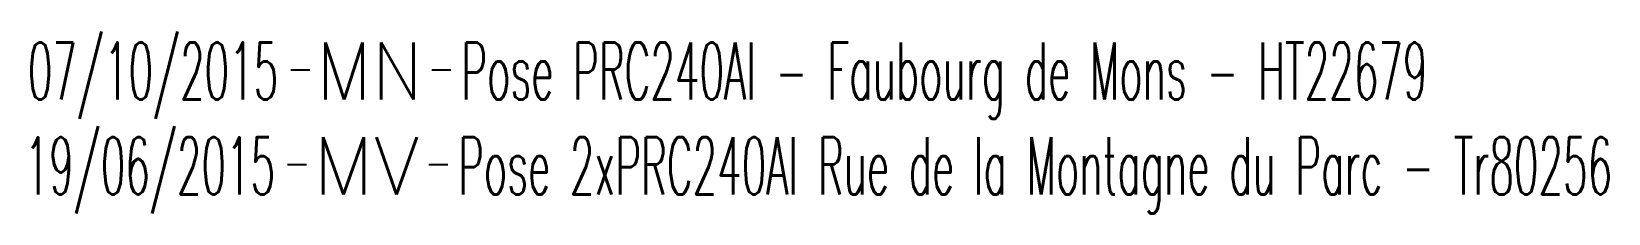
# Model space of a CAD drawing. Header units: millimetres. Extents: x 146000 to 147000, y 142004 to 143004.
# Drawn here: x 146510.89 to 146552.18, y 142514.3 to 142519.07 of the extents above; entities that cross this region are included whole.
import ezdxf
from ezdxf.enums import TextEntityAlignment as Align

# ---------------------------------------------------------------- set-up
doc = ezdxf.new("R2010")
doc.units = ezdxf.units.MM
doc.layers.get('0').update_dxf_attribs({"linetype": 'CONTINUOUS'})
doc.layers.add('M_910', color=7, linetype='CONTINUOUS')
doc.styles.get("Standard").update_dxf_attribs({"font": 'romans.shx', "width": 0.85})

# ---------------------------------------------------------------- blocks, each defined once
blk = doc.blocks.new('GIS_MODF')
at = {"color": 0, "linetype": 'Continuous', "flags": 128}
for points in [[(-2.176, -0.014), (-1.676, -0.014)], [(1.519, -0.014), (2.019, -0.014)]]:
    blk.add_lwpolyline(points, dxfattribs=at)
at = {"color": 0, "linetype": 'Continuous', "width": 0.5}
blk.add_attdef('DATE', text='', height=1.5, dxfattribs=at).set_placement((-2.502, -0.798), align=Align.RIGHT)
at = {"color": 0, "linetype": 'Continuous', "width": 1.771291}
blk.add_attdef('USER', text='', height=1.5, dxfattribs=at).set_placement((-1.507, -0.798), (1.276, -0.798), align=Align.FIT)
at = {"color": 0, "linetype": 'Continuous', "width": 0.5}
blk.add_attdef('DESC', (2.289, -0.798), '', height=1.5, dxfattribs=at)

msp = doc.modelspace()

# ---------------------------------------------------------------- block references
at = {"layer": 'M_910'}
ref = msp.add_blockref('GIS_MODF', (146519.856, 142518.082), dxfattribs=at)
ref.add_attrib('DATE', '07/10/2015', dxfattribs={"layer": '0', "color": 0, "linetype": 'Continuous', "height": 1.5, "width": 0.5}).set_placement((146517.354, 142517.284), align=Align.RIGHT)
ref.add_attrib('USER', 'MN', dxfattribs={"layer": '0', "color": 0, "linetype": 'Continuous', "height": 1.5, "width": 0.927819}).set_placement((146518.349, 142517.284), (146521.132, 142517.284), align=Align.FIT)
ref.add_attrib('DESC', 'Pose PRC240Al - Faubourg de Mons - HT22679', (146522.145, 142517.284), dxfattribs={"layer": '0', "color": 0, "linetype": 'Continuous', "height": 1.5, "width": 0.5})
ref = msp.add_blockref('GIS_MODF', (146519.772, 142515.598), dxfattribs=at)
ref.add_attrib('DATE', '19/06/2015', dxfattribs={"layer": '0', "color": 0, "linetype": 'Continuous', "height": 1.5, "width": 0.5}).set_placement((146517.27, 142514.8), align=Align.RIGHT)
ref.add_attrib('USER', 'MV', dxfattribs={"layer": '0', "color": 0, "linetype": 'Continuous', "height": 1.5, "width": 0.950449}).set_placement((146518.265, 142514.8), (146521.049, 142514.8), align=Align.FIT)
ref.add_attrib('DESC', 'Pose 2xPRC240Al Rue de la Montagne du Parc - Tr80256', (146522.061, 142514.8), dxfattribs={"layer": '0', "color": 0, "linetype": 'Continuous', "height": 1.5, "width": 0.5})

doc.saveas('drawing.dxf')
